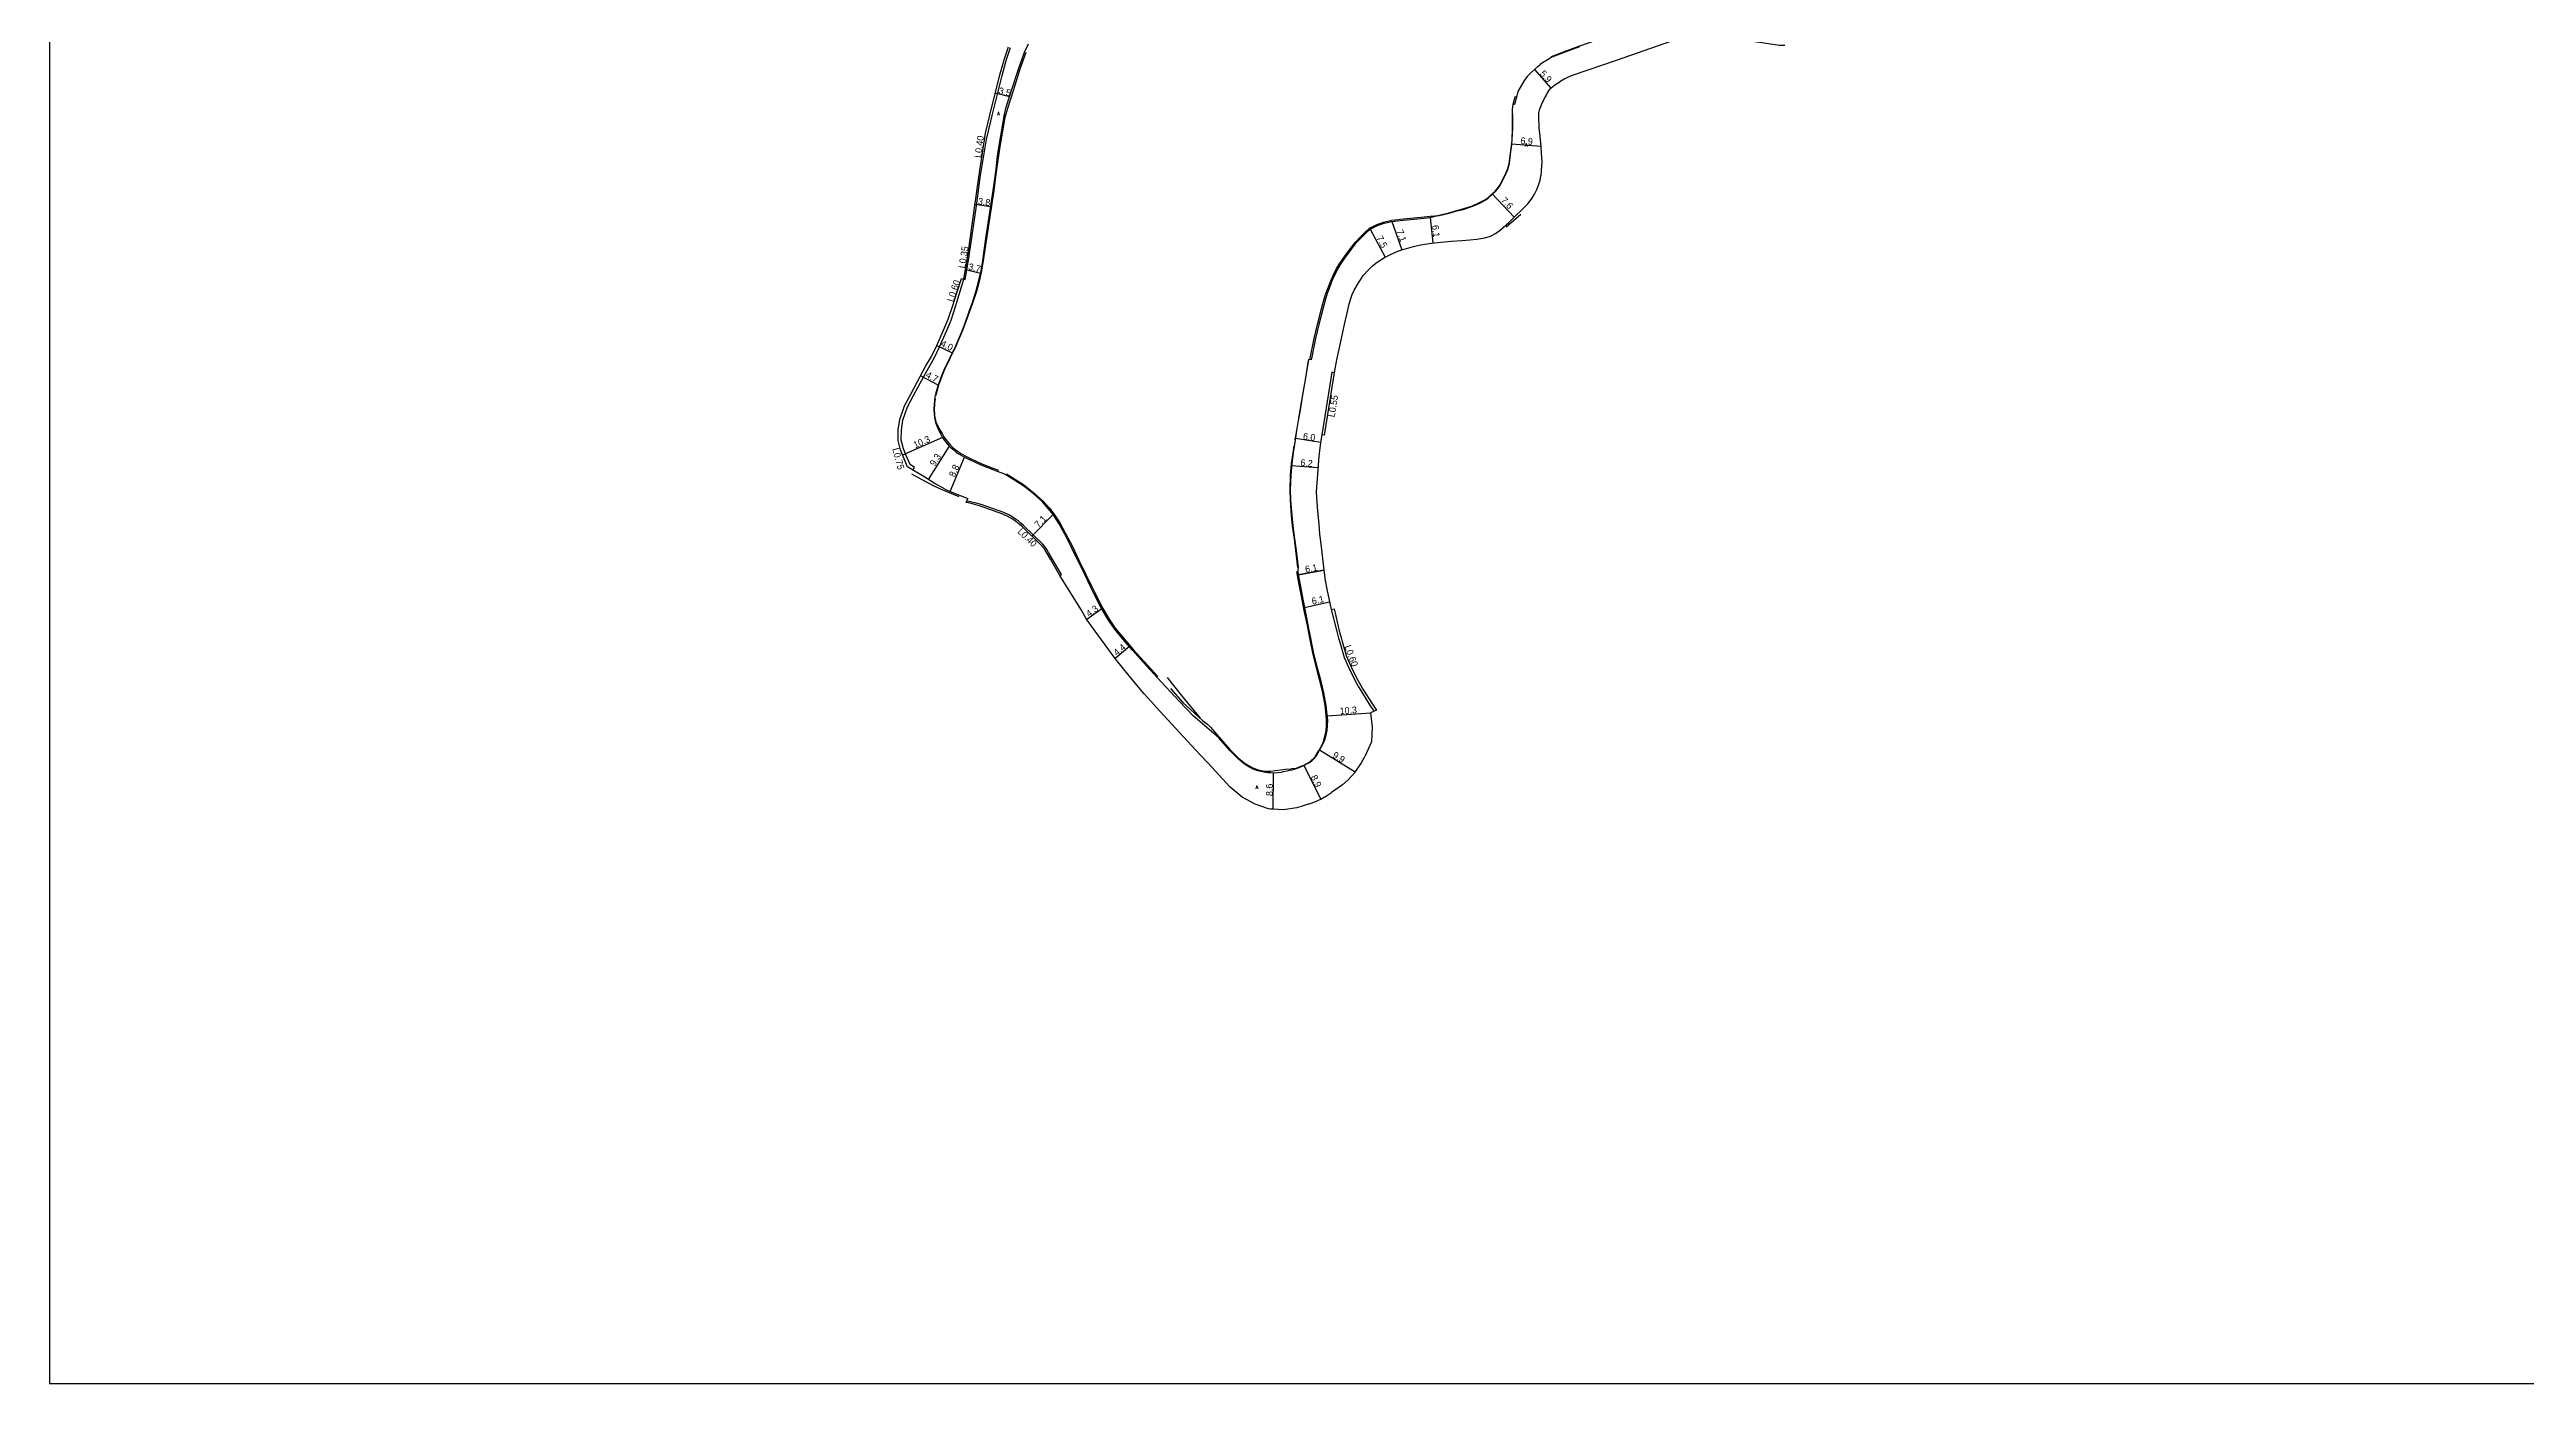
# Model space of a CAD drawing. Header units: metres. Extents: x -24000 to -20800, y -90000 to -87000.
# Drawn here: x -24000 to -23415, y -90000 to -89685 of the extents above; entities that cross this region are included whole.
import ezdxf

# ---------------------------------------------------------------- set-up
doc = ezdxf.new("R2010")
doc.units = ezdxf.units.M
doc.header["$LTSCALE"] = 2.5
for name, color, linetype in [('側溝・桝', 7, 'Continuous'), ('図郭', 7, 'Continuous'), ('幅員', 7, 'Continuous'), ('歩道・分離帯・安全施設', 7, 'Continuous'), ('舗装', 7, 'Continuous'), ('道路', 7, 'Continuous')]:
    doc.layers.add(name, color=color, linetype=linetype)
doc.styles.get("Standard").update_dxf_attribs({"font": ''})
doc.styles.add('YOKO_DECO', font='txt.shx', dxfattribs={"bigfont": 'extfont.shx'})
doc.styles.get('Standard').set_extended_font_data('@MS PGothic')

msp = doc.modelspace()

# ---------------------------------------------------------------- linework, layer by layer
at = {"layer": '側溝・桝'}
for points in [[(-23783.94, -89738.98), (-23783.59, -89739.04), (-23782.8, -89734.45), (-23782.43, -89731.89), (-23780.95, -89721.61), (-23780.07, -89714.92), (-23778.55, -89705.94), (-23778.26, -89704.6), (-23777.27, -89700.33), (-23774.86, -89690.86), (-23773.98, -89687.57), (-23773.87, -89687.03), (-23772.92, -89684.25)], [(-23785.83, -89745.21), (-23785.57, -89744.4), (-23783.94, -89738.98)], [(-23795.97, -89784.1), (-23795.57, -89783.49), (-23796.63, -89782.8), (-23797.59, -89780.64), (-23798.16, -89779.11), (-23798.72, -89777.01), (-23798.68, -89774.67), (-23798.34, -89772.32), (-23797.25, -89769.17), (-23795.84, -89766.48), (-23794.24, -89763.54), (-23792.23, -89759.82), (-23790.94, -89757.62), (-23789.64, -89754.97), (-23788.02, -89751.3), (-23786.95, -89748.68), (-23785.83, -89745.21)], [(-23696.44, -89761.1), (-23696.97, -89760.99), (-23698.3, -89769.37), (-23699.32, -89775.78)], [(-23761.25, -89809.04), (-23760.88, -89808.81), (-23763.1, -89804.94), (-23763.89, -89803.59), (-23764.34, -89802.84), (-23764.61, -89802.41), (-23765.24, -89801.62), (-23769.79, -89797.19), (-23770.45, -89796.62), (-23771.03, -89796.12), (-23771.69, -89795.68), (-23772.47, -89795.17), (-23773.3, -89794.72), (-23774.51, -89794.15), (-23779.87, -89792.27), (-23780.98, -89791.93), (-23782.39, -89791.64), (-23783.26, -89791.45)], [(-23697.08, -89817.05), (-23695.79, -89822.27), (-23695.37, -89823.83), (-23695.09, -89824.78), (-23694.08, -89828.41), (-23692.93, -89830.87), (-23691.57, -89833.62), (-23690.64, -89835.32), (-23690.14, -89836.22), (-23687.86, -89839.8), (-23686.96, -89841.12)]]:
    msp.add_lwpolyline(points, dxfattribs=at)
at = {"layer": '図郭'}
msp.add_lwpolyline([(-24000, -90000), (-23200, -90000), (-23200, -89400), (-24000, -89400)], close=True, dxfattribs=at)
at = {"layer": '幅員'}
for points in [[(-23649.1, -89689.44), (-23645.17, -89693.84)], [(-23773.11, -89695.86), (-23776.49, -89695.01)], [(-23647.57, -89707.64), (-23654.44, -89707.03)], [(-23781.26, -89721.28), (-23777.56, -89721.83)], [(-23783.55, -89736.72), (-23779.98, -89737.58)], [(-23699.61, -89777.6), (-23705.58, -89776.67)], [(-23787.15, -89789.13), (-23783.74, -89781.02)], [(-23700.25, -89783.61), (-23706.46, -89783.09)], [(-23762.85, -89794.63), (-23767.82, -89799.72)], [(-23698.87, -89807.73), (-23704.89, -89808.89)], [(-23704.89, -89808.89), (-23698.87, -89807.73)], [(-23751.28, -89816.93), (-23754.84, -89819.41)], [(-23703.42, -89816.55), (-23697.5, -89815.21)], [(-23744.81, -89825.8), (-23748.17, -89828.65)], [(-23698.1, -89842.22), (-23687.79, -89841.5)], [(-23691.44, -89855.53), (-23699.85, -89850.3)], [(-23710.79, -89864.25), (-23710.72, -89855.65)], [(-23703.55, -89853.92), (-23699.59, -89861.89)]]:
    msp.add_lwpolyline(points, dxfattribs=at)
at = {"layer": '幅員', "flags": 128}
for points in [[(-23659.06, -89718.83), (-23653.84, -89724.3)], [(-23673.7, -89724.38), (-23673.12, -89730.42)], [(-23687.89, -89727.15), (-23684.37, -89733.8)], [(-23682.76, -89725.35), (-23680.42, -89732.04)], [(-23790.31, -89754.66), (-23786.69, -89756.41)], [(-23790, -89764.04), (-23794.13, -89761.8)], [(-23788.95, -89776.42), (-23798.41, -89780.6)], [(-23787.37, -89778.46), (-23792.36, -89786.31)]]:
    msp.add_lwpolyline(points, dxfattribs=at)
at = {"layer": '歩道・分離帯・安全施設'}
for points in [[(-23645.05, -89686.32), (-23641.57, -89685), (-23638.55, -89683.89), (-23636.06, -89683.02), (-23633.41, -89682.06)], [(-23769.26, -89685.37), (-23770.69, -89689.36), (-23772.3, -89694.43), (-23773.61, -89698.6), (-23774.24, -89700.77), (-23775.39, -89707.66), (-23776.26, -89713.6), (-23776.86, -89718.01), (-23777.85, -89724.68), (-23778.59, -89729.34), (-23779.41, -89735.09), (-23779.72, -89737.04), (-23779.99, -89738.14), (-23780.3, -89739.54), (-23780.97, -89741.91), (-23781.85, -89744.68), (-23782.56, -89746.59)], [(-23654.54, -89708.14), (-23654.36, -89706.1), (-23654.24, -89703.35), (-23654.27, -89701.06), (-23654.27, -89698.9), (-23654.1, -89697.59), (-23653.78, -89696.46), (-23653.53, -89695.74)], [(-23697.35, -89739.74), (-23696.57, -89737.98), (-23695.82, -89736.44), (-23694.97, -89735.08), (-23693.87, -89733.52), (-23692.56, -89731.72), (-23691.39, -89730.23), (-23690.17, -89728.94), (-23689.03, -89727.82), (-23688.06, -89726.9), (-23686.95, -89726.36), (-23686.11, -89725.95), (-23684.71, -89725.48), (-23682.81, -89725.06), (-23680.03, -89724.71), (-23677.55, -89724.5), (-23675.85, -89724.32), (-23673.75, -89724.09), (-23671.58, -89723.96), (-23669.25, -89723.38), (-23667.39, -89722.85), (-23665.96, -89722.5), (-23663.67, -89721.74), (-23661.98, -89720.99), (-23660.76, -89720.32), (-23660.05, -89719.82), (-23658.98, -89718.92), (-23658.26, -89718.24), (-23657.7, -89717.58), (-23657.15, -89716.81), (-23656.06, -89714.66), (-23655.36, -89713.09), (-23654.97, -89711.63), (-23654.54, -89708.14)], [(-23652.28, -89723.69), (-23655.78, -89726.71)], [(-23702.16, -89758.04), (-23701.11, -89752.98), (-23700.33, -89749.66), (-23699.33, -89745.7), (-23698.78, -89743.63), (-23698.34, -89742.33), (-23697.92, -89741.16), (-23697.35, -89739.74)], [(-23782.56, -89746.59), (-23784.1, -89750.72), (-23785.81, -89754.85), (-23788.54, -89760.5), (-23789.35, -89762.52), (-23789.89, -89764.07), (-23790.4, -89765.84), (-23790.56, -89766.51)], [(-23705.72, -89776.85), (-23705.51, -89776.56), (-23705.15, -89774.26), (-23704.77, -89771.9), (-23704.44, -89769.94), (-23703.73, -89765.88), (-23703.11, -89762.32), (-23702.44, -89758.24)], [(-23790.72, -89767.27), (-23790.78, -89767.67), (-23790.87, -89768.57), (-23790.91, -89769.65), (-23790.83, -89771.03), (-23790.76, -89771.67), (-23790.51, -89772.74), (-23789.64, -89774.52), (-23789.08, -89775.48), (-23788.65, -89776.24), (-23788.21, -89776.89), (-23787.59, -89777.66), (-23787.11, -89778.2), (-23786.33, -89778.93), (-23785.51, -89779.57), (-23785.02, -89779.9)], [(-23785.02, -89779.9), (-23784.64, -89780.16)], [(-23784.64, -89780.16), (-23784.2, -89780.41), (-23783.58, -89780.7), (-23782.34, -89781.35)], [(-23782.34, -89781.35), (-23779.7, -89782.62), (-23776.87, -89783.71), (-23775.77, -89784.12)], [(-23704.97, -89807.15), (-23705.45, -89803.12), (-23705.8, -89800.34), (-23706.23, -89797.25), (-23706.47, -89794.85), (-23706.74, -89791.25), (-23706.82, -89788.8), (-23706.69, -89785.31), (-23706.46, -89782.6), (-23706.13, -89780.06), (-23705.88, -89778.37)], [(-23785.05, -89790.4), (-23787.72, -89789.31), (-23789.03, -89788.75), (-23790.9, -89787.92), (-23793.74, -89786.44), (-23796.2, -89785.08)], [(-23773.84, -89785.03), (-23769.84, -89787.54), (-23768.58, -89788.52), (-23767.27, -89789.53), (-23765.18, -89791.42), (-23763.71, -89793.1), (-23762.68, -89794.44), (-23761.25, -89796.61), (-23759.87, -89799.06), (-23758.36, -89802.04), (-23756.73, -89805.42), (-23755.2, -89808.59), (-23753, -89813.08), (-23751.28, -89816.45), (-23749.6, -89819.38), (-23748.18, -89821.47), (-23745.61, -89824.48), (-23743.87, -89826.52), (-23741.29, -89829.37), (-23738.07, -89832.91)], [(-23698.96, -89848.28), (-23698.83, -89847.94), (-23698.53, -89846.77), (-23698.31, -89845.62), (-23698.2, -89844.55), (-23698.18, -89843.32), (-23698.27, -89841.96), (-23698.52, -89839.76), (-23699.06, -89836.77), (-23699.92, -89833.29), (-23700.64, -89830.56), (-23701.34, -89827.73), (-23701.79, -89825.73), (-23702.33, -89822.99), (-23702.72, -89820.88), (-23703.47, -89817.33), (-23704.11, -89813.93), (-23704.58, -89811.52), (-23704.89, -89809.9), (-23705.22, -89808.1)], [(-23735.87, -89833.16), (-23732.56, -89837.29), (-23728.06, -89842.74)], [(-23735.09, -89835.74), (-23732.21, -89839.01), (-23727.56, -89843.31), (-23726.29, -89844.27), (-23725.62, -89844.89), (-23723.73, -89847.05)], [(-23723.65, -89847.13), (-23721.05, -89850.13), (-23719.11, -89852.11), (-23717.66, -89853.31), (-23716.69, -89853.93), (-23715.5, -89854.56), (-23714.39, -89854.96), (-23713.3, -89855.17), (-23712.51, -89855.27), (-23711.45, -89855.28), (-23707.88, -89854.83), (-23706.53, -89854.75)], [(-23704.09, -89854.09), (-23703.58, -89853.86), (-23702.89, -89853.47), (-23702.3, -89853.13), (-23701.98, -89852.92)], [(-23701.98, -89852.92), (-23701.07, -89852.04), (-23701, -89851.96)], [(-23701, -89851.96), (-23700.63, -89851.41), (-23700.24, -89850.75), (-23699.97, -89850.27), (-23699.33, -89849.18), (-23698.96, -89848.28)], [(-23704.09, -89854.09), (-23705.49, -89854.61), (-23706.53, -89854.75)]]:
    msp.add_lwpolyline(points, dxfattribs=at)
at = {"layer": '道路'}
for points in [[(-23782.66, -89746.55), (-23781.99, -89744.72), (-23781.11, -89741.96), (-23780.44, -89739.58), (-23780.13, -89738.18), (-23779.86, -89737.08), (-23779.55, -89735.13), (-23778.73, -89729.39), (-23777.98, -89724.72), (-23776.99, -89718.06), (-23776.4, -89713.64), (-23775.86, -89709.25), (-23774.38, -89700.46), (-23773.97, -89698.58), (-23772.66, -89694.42), (-23771.04, -89689.34), (-23769.61, -89685.36), (-23768.68, -89683.35)], [(-23589.91, -89683.75), (-23591.18, -89683.72), (-23595.89, -89683.02), (-23598.31, -89682.69), (-23599.7, -89682.54), (-23601.34, -89682.3), (-23603.98, -89681.82), (-23605.5, -89681.61), (-23607.31, -89681.38), (-23609.29, -89681.1), (-23610.39, -89680.93), (-23610.96, -89680.93), (-23611.49, -89681.04), (-23611.66, -89681.09), (-23616.71, -89682.73), (-23629.75, -89687.31), (-23640.42, -89690.89), (-23641.93, -89691.65), (-23643.1, -89692.33)], [(-23786.47, -89745), (-23786.19, -89744.18), (-23784.5, -89738.84), (-23783.94, -89738.98), (-23783.15, -89734.39), (-23782.78, -89731.84), (-23781.3, -89721.57), (-23780.42, -89714.87), (-23778.81, -89704.5), (-23777.81, -89700.2), (-23775.4, -89690.71), (-23774.51, -89687.42), (-23774.43, -89687.1), (-23773.4, -89684.09)], [(-23650.76, -89691.07), (-23649.92, -89690.18), (-23649.1, -89689.44), (-23648.27, -89688.71), (-23647.71, -89688.26)], [(-23638.44, -89684.07), (-23641.46, -89685.17), (-23644.94, -89686.49), (-23645.86, -89687.03), (-23647.19, -89687.86), (-23647.71, -89688.26)], [(-23650.76, -89691.07), (-23651.6, -89692.16), (-23653, -89694.62), (-23653.27, -89695.65), (-23653.48, -89696.5), (-23653.82, -89697.73), (-23654.15, -89697.66), (-23654.31, -89698.79), (-23654.3, -89700.94), (-23654.27, -89703.24), (-23654.39, -89705.98), (-23654.58, -89708.02)], [(-23646.42, -89695.63), (-23646.06, -89695.06), (-23645.56, -89694.34), (-23645.17, -89693.84), (-23644.63, -89693.39), (-23644, -89692.92), (-23643.1, -89692.33)], [(-23646.42, -89695.63), (-23646.69, -89696.13), (-23646.96, -89696.65), (-23647.17, -89697.09), (-23647.66, -89698.21), (-23647.97, -89699.03), (-23648.11, -89699.68), (-23648.15, -89700.52), (-23648, -89703.17), (-23647.84, -89705.15), (-23647.57, -89707.64), (-23647.48, -89709.16), (-23647.32, -89711.21), (-23647.47, -89713.31), (-23647.6, -89714.57)], [(-23697.08, -89739.85), (-23696.31, -89738.1), (-23695.57, -89736.58), (-23694.73, -89735.25), (-23693.63, -89733.69), (-23692.33, -89731.9), (-23691.17, -89730.42), (-23689.96, -89729.14), (-23688.83, -89728.03), (-23687.89, -89727.15), (-23686.82, -89726.62), (-23686, -89726.22), (-23684.63, -89725.76), (-23682.76, -89725.35), (-23680, -89725), (-23677.52, -89724.79), (-23675.81, -89724.61), (-23673.7, -89724.38), (-23671.61, -89723.85), (-23669.28, -89723.27), (-23667.42, -89722.74), (-23666, -89722.38), (-23663.72, -89721.63), (-23662.03, -89720.88), (-23660.83, -89720.22), (-23660.12, -89719.72), (-23659.06, -89718.83), (-23658.35, -89718.16), (-23657.79, -89717.51), (-23657.25, -89716.75), (-23656.17, -89714.61), (-23655.47, -89713.05), (-23655.08, -89711.61), (-23654.58, -89708.02)], [(-23691.68, -89741.55), (-23690.68, -89739.81), (-23689.48, -89738.07), (-23688.35, -89736.86), (-23687.38, -89735.85), (-23686.21, -89734.94), (-23684.51, -89733.87), (-23683.12, -89733.14), (-23681.4, -89732.4), (-23680.42, -89732.04), (-23677.68, -89731.26), (-23676.02, -89730.87), (-23673.42, -89730.45), (-23671.2, -89730.23), (-23668.66, -89730), (-23666.23, -89729.81), (-23664.37, -89729.69), (-23662.67, -89729.54), (-23660.82, -89729.18), (-23659.46, -89728.79), (-23658.28, -89728.18), (-23657.1, -89727.32), (-23655.15, -89725.56), (-23653.97, -89724.43), (-23651.72, -89722.28), (-23650.62, -89721.16), (-23649.59, -89719.83), (-23649.03, -89718.87), (-23648.51, -89717.8), (-23648.1, -89716.77), (-23647.74, -89715.57), (-23647.6, -89714.57)], [(-23697.08, -89739.85), (-23697.62, -89741.2), (-23698.04, -89742.37), (-23698.48, -89743.67), (-23699.03, -89745.74), (-23700.03, -89749.7), (-23700.81, -89753.03), (-23701.79, -89757.71), (-23701.88, -89758.08), (-23702.45, -89757.98), (-23703.24, -89762.77), (-23703.86, -89766.33), (-23704.56, -89770.4), (-23704.9, -89772.35), (-23705.28, -89774.71), (-23705.64, -89777.05), (-23706.09, -89780.06), (-23706.42, -89782.59), (-23706.65, -89785.3), (-23706.78, -89788.8), (-23706.69, -89791.24), (-23706.42, -89794.84), (-23706.18, -89797.24), (-23705.76, -89800.33), (-23705.4, -89803.11), (-23704.93, -89807.1), (-23704.92, -89807.14), (-23704.92, -89807.16), (-23704.96, -89807.71), (-23704.96, -89808.08), (-23704.92, -89808.7), (-23704.92, -89808.74), (-23704.91, -89808.79), (-23704.2, -89812.47), (-23703.72, -89815), (-23703.03, -89818.65), (-23702.37, -89821.97), (-23702.25, -89822.65), (-23701.34, -89827.06), (-23700.55, -89830.31), (-23699.74, -89833.38), (-23698.91, -89836.77), (-23698.37, -89839.76), (-23698.11, -89841.96), (-23698.02, -89843.32), (-23698.04, -89844.55), (-23698.16, -89845.62), (-23698.37, -89846.77), (-23698.68, -89847.94), (-23698.82, -89848.33)], [(-23691.68, -89741.55), (-23691.86, -89741.87), (-23692.14, -89742.43), (-23692.47, -89743.37), (-23693.01, -89745.21), (-23693.51, -89747.33), (-23693.99, -89749.31), (-23694.29, -89750.77), (-23695.31, -89755.52), (-23695.82, -89758.05), (-23696.43, -89761.07), (-23697.76, -89769.46), (-23698.78, -89775.87), (-23699.32, -89775.78), (-23699.61, -89777.6), (-23700.04, -89780.82), (-23700.67, -89789.22), (-23700.6, -89790.59), (-23700.33, -89793.79), (-23700.05, -89796.89), (-23699.84, -89799.28), (-23699.55, -89801.54), (-23698.87, -89807.73), (-23698.52, -89810.22), (-23698.17, -89812.27), (-23697.08, -89817.05), (-23696.41, -89816.9), (-23695.2, -89822.12), (-23694.78, -89823.67), (-23694.51, -89824.61), (-23693.5, -89828.19), (-23692.38, -89830.6), (-23691.03, -89833.33), (-23690.11, -89835.02), (-23689.61, -89835.91), (-23687.35, -89839.46), (-23686.4, -89840.86), (-23687.79, -89841.5), (-23687.44, -89844.89), (-23687.59, -89848.32), (-23689.17, -89851.81)], [(-23788.48, -89788.5), (-23790.97, -89787.2), (-23793.18, -89785.79), (-23795.44, -89784.45), (-23797.22, -89783.3), (-23798.27, -89780.92), (-23798.86, -89779.33), (-23799.45, -89777.1), (-23799.41, -89774.61), (-23799.06, -89772.15), (-23797.93, -89768.88), (-23796.49, -89766.13), (-23794.88, -89763.18), (-23792.87, -89759.46), (-23791.59, -89757.27), (-23790.31, -89754.66), (-23788.7, -89751.01), (-23787.64, -89748.42), (-23786.47, -89745)], [(-23782.66, -89746.55), (-23784.2, -89750.68), (-23785.91, -89754.8), (-23788.64, -89760.46), (-23789.46, -89762.48), (-23790, -89764.04), (-23790.51, -89765.81), (-23790.75, -89766.83), (-23790.87, -89767.66), (-23790.97, -89768.56), (-23791.01, -89769.65), (-23790.93, -89771.03), (-23790.86, -89771.69), (-23790.61, -89772.76), (-23790.39, -89773.5), (-23789.92, -89774.6), (-23789.39, -89775.65), (-23788.95, -89776.42), (-23788.5, -89777.1), (-23787.87, -89777.89), (-23787.37, -89778.46), (-23786.56, -89779.2), (-23785.73, -89779.86), (-23785.15, -89780.25)], [(-23784.84, -89780.46), (-23785.15, -89780.25)], [(-23784.84, -89780.46), (-23784.36, -89780.73), (-23783.74, -89781.02), (-23782.5, -89781.69)], [(-23713.03, -89855.44), (-23713.32, -89855.4), (-23714.41, -89855.19), (-23715.52, -89854.79), (-23716.71, -89854.16), (-23717.68, -89853.55), (-23719.12, -89852.34), (-23721.07, -89850.36), (-23723.67, -89847.36), (-23729.72, -89842.2), (-23732.93, -89838.79), (-23738.24, -89833.1), (-23741.46, -89829.55), (-23744.04, -89826.71), (-23745.77, -89824.67), (-23748.35, -89821.66), (-23749.77, -89819.57), (-23751.45, -89816.64), (-23753.17, -89813.27), (-23755.37, -89808.77), (-23756.9, -89805.61), (-23758.53, -89802.23), (-23760.04, -89799.25), (-23761.42, -89796.8), (-23762.85, -89794.63), (-23763.88, -89793.29), (-23765.35, -89791.61), (-23767.44, -89789.72), (-23768.75, -89788.71), (-23770.01, -89787.73), (-23774.02, -89785.25), (-23774.65, -89784.95), (-23775.13, -89784.74), (-23776.17, -89784.37), (-23777, -89784.06), (-23779.83, -89782.97), (-23782.5, -89781.69)], [(-23788.48, -89788.5), (-23788.31, -89788.58), (-23787.15, -89789.13), (-23782.99, -89790.8)], [(-23711.9, -89864.21), (-23715.07, -89863.07), (-23718.14, -89861.4), (-23721.01, -89859.07), (-23726.25, -89853.33), (-23728.03, -89851.47), (-23732.1, -89847.08), (-23738.38, -89840.19), (-23739.59, -89838.86), (-23741.33, -89836.97), (-23744.56, -89833.12), (-23748.17, -89828.65), (-23752.89, -89822.21), (-23754.9, -89819.33), (-23756.31, -89816.96), (-23761.25, -89809.03), (-23763.48, -89805.16), (-23764.26, -89803.81), (-23764.72, -89803.07), (-23764.97, -89802.67), (-23765.57, -89801.92), (-23770.08, -89797.52), (-23770.74, -89796.95), (-23771.3, -89796.47), (-23771.93, -89796.04), (-23772.69, -89795.55), (-23773.5, -89795.11), (-23774.68, -89794.55), (-23779.99, -89792.64), (-23781.08, -89792.31), (-23782.45, -89791.96), (-23783.38, -89791.75), (-23782.99, -89790.8)], [(-23706.54, -89855.03), (-23705.52, -89854.75), (-23705.04, -89854.59), (-23703.55, -89853.92), (-23702.86, -89853.53), (-23702.26, -89853.19), (-23701.69, -89852.79)], [(-23700.91, -89852.04), (-23701.69, -89852.79)], [(-23700.91, -89852.04), (-23700.53, -89851.47), (-23700.13, -89850.81), (-23699.87, -89850.33), (-23699.22, -89849.24), (-23698.82, -89848.33)], [(-23694.43, -89858.5), (-23693.1, -89857.32), (-23691.44, -89855.53), (-23690.11, -89853.55), (-23689.17, -89851.81)], [(-23713.03, -89855.44), (-23712.1, -89855.55), (-23711.43, -89855.6), (-23710.72, -89855.65), (-23709.64, -89855.57), (-23708.75, -89855.48)], [(-23706.54, -89855.03), (-23707.55, -89855.25), (-23708.55, -89855.46), (-23708.75, -89855.48)], [(-23694.43, -89858.5), (-23697.07, -89860.35)], [(-23708.48, -89864.39), (-23710.79, -89864.25), (-23711.46, -89864.23), (-23711.9, -89864.21)], [(-23702.22, -89863.02), (-23705.26, -89863.94), (-23708.48, -89864.39)], [(-23702.22, -89863.02), (-23700.84, -89862.46), (-23699.59, -89861.89), (-23698.24, -89861.12), (-23697.07, -89860.35)]]:
    msp.add_lwpolyline(points, dxfattribs=at)

# ---------------------------------------------------------------- texts
at = {"layer": '側溝・桝'}
for s, rotation, p in [('L0.40', 82.61613, (-23779.84, -89710.38)), ('L0.35', 81, (-23783.64, -89736.5)), ('L0.60', 72, (-23786.39, -89744.48)), ('L0.55', 81, (-23696.28, -89771.69)), ('L0.75', 284.82363, (-23800.84, -89779.09)), ('L0.40', 316, (-23771.37, -89798.78)), ('L0.60', 290, (-23694, -89825.8))]:
    msp.add_text(s, height=1.6, rotation=rotation, dxfattribs=at).set_placement(p)
at = {"layer": '幅員'}
for s, rotation, p in [('5.9', 312, (-23647.93, -89690.52)), ('3.5', 346, (-23775.85, -89695.12)), ('6.9', 355, (-23652.43, -89707.02)), ('3.8', 352, (-23780.67, -89721.29)), ('7.6', 313.62154, (-23657.14, -89720.48)), ('7.5', 297.88329, (-23686.5, -89729.24)), ('7.1', 289.32255, (-23681.72, -89727.57)), ('6.1', 275.52993, (-23673.27, -89726.26)), ('3.7', 346, (-23782.99, -89736.72)), ('4.0', 334.24941, (-23789.58, -89754.74)), ('4.7', 331.56711, (-23793.08, -89762.09)), ('10.3', 23.82225, (-23795.43, -89779.01)), ('6.0', 352, (-23703.85, -89776.85)), ('9.3', 57.55759, (-23790.76, -89783.33)), ('8.8', 67, (-23786.05, -89785.91)), ('6.2', 355, (-23704.45, -89783.1)), ('7.1', 46, (-23766.25, -89797.83)), ('6.1', 11, (-23703.12, -89808.39)), ('4.3', 35, (-23754.35, -89818.91)), ('6.1', 13, (-23701.52, -89815.93)), ('4.4', 40, (-23747.74, -89828.1)), ('10.3', 4, (-23695.05, -89841.84)), ('9.9', 328, (-23696.97, -89851.92)), ('8.6', 90, (-23710.93, -89861.15)), ('8.9', 296, (-23702.02, -89856.66))]:
    msp.add_text(s, height=1.6, rotation=rotation, dxfattribs=at).set_placement(p)
at = {"layer": '舗装', "style": 'YOKO_DECO'}
for p in [(-23776.02, -89700.19, 836.08), (-23651.3, -89707.62, 853.69), (-23714.94, -89859.43, 847.42)]:
    msp.add_text('A', height=0.75, dxfattribs=at).set_placement(p)

doc.saveas('drawing.dxf')
